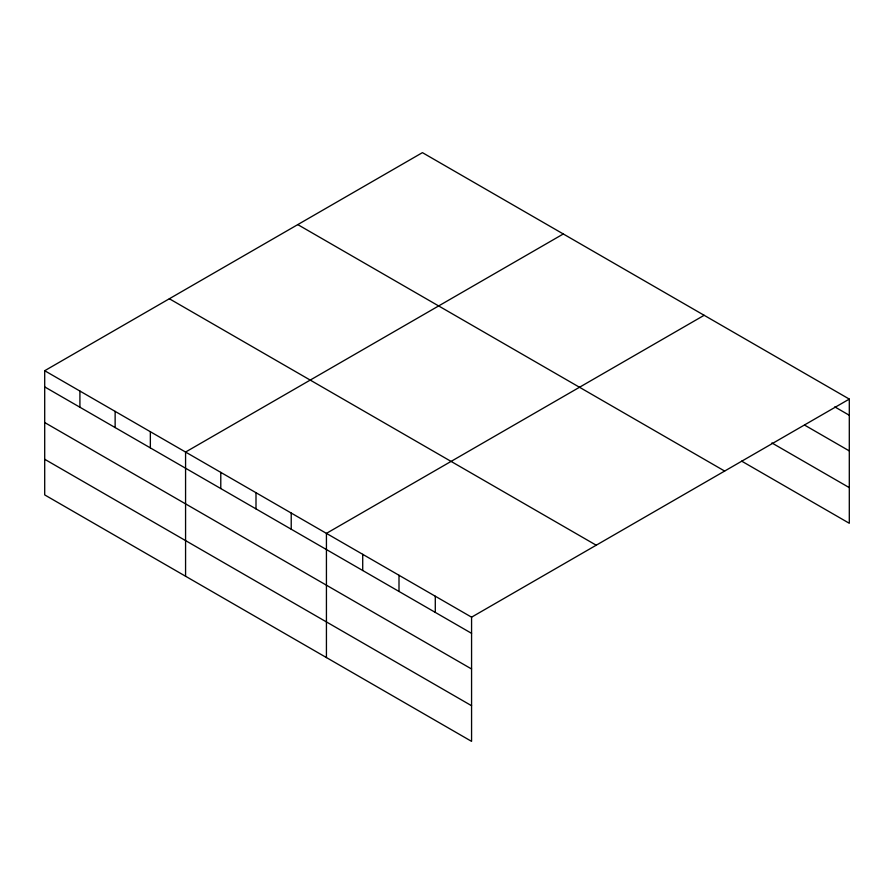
<?xml version="1.0" encoding="UTF-8"?>
<svg xmlns="http://www.w3.org/2000/svg" width="894" height="894" viewBox="0 0 894 894"><rect width="100%" height="100%" fill="white"/><g stroke="black" fill="none" stroke-linecap="round" stroke-linejoin="round"><path stroke-width="1.34" d="M44.7 370.719L471.574 617.173L471.574 741.361L44.7 494.907L44.7 370.719L422.426 152.639L849.3 399.093L849.3 523.281L741.662 461.136M563.298 233.971L185.572 452.051L185.572 576.239M704.159 315.291L326.433 533.372L326.433 657.571M471.574 617.173L849.3 399.093M834.784 406.882L849.3 415.263M804.555 425.075L849.3 450.911M771.891 442.943L849.3 487.632M297.78 224.606L724.654 471.06M169.346 298.752L596.22 545.206M44.7 386.901L471.574 633.343M44.7 422.538L471.574 668.991M44.7 459.27L471.574 705.712M435.289 596.22L435.289 612.401M399.003 575.278L399.003 591.448M362.718 554.325L362.718 570.506M291.221 513.044L291.221 529.226M255.997 492.717L255.997 508.887M220.784 472.378L220.784 488.56M150.348 431.713L150.348 447.894M115.136 411.385L115.136 427.555M79.912 391.047L79.912 407.228"/></g></svg>
